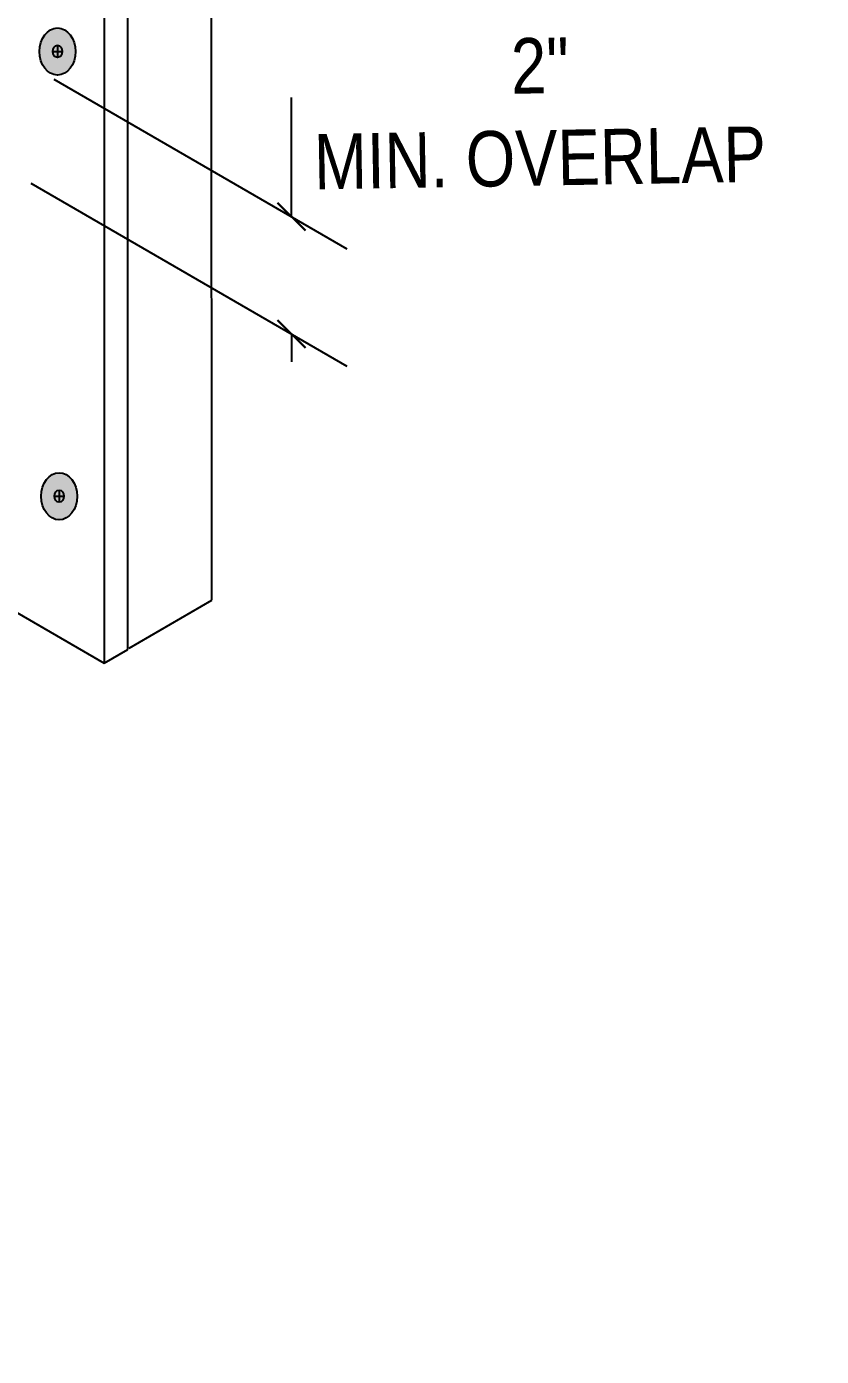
# Model space of a CAD drawing. Header units: inches. Extents: x -17.6 to 82.3, y -15.1 to 23.2.
# Drawn here: x 72.423 to 74.662, y -5.139 to -1.393 of the extents above; entities that cross this region are included whole.
import ezdxf

# ---------------------------------------------------------------- set-up
doc = ezdxf.new("R2010")
doc.units = ezdxf.units.IN
doc.header["$MEASUREMENT"] = 0
for name, color, linetype, lineweight in [('0_0', 7, 'Continuous', 0), ('G-ANNO-TTLB', 7, 'Continuous', 0), ('TYVEK', 7, 'Continuous', 0)]:
    doc.layers.add(name, color=color, linetype=linetype, lineweight=lineweight)

# ---------------------------------------------------------------- blocks, each defined once
blk = doc.blocks.new('Block_222')
at = {"layer": 'TYVEK', "char_height": 0.2, "attachment_point": 7, "rotation": 0.9999}
for s, insert in [('\\C1;\\c255;\\FArial Narrow|b0|i0|c1;\\H0.156250;\\W1.000002;2"', (73.7888, -1.5827)), ('\\C1;\\c255;\\FArial Narrow|b0|i0|c1;\\H0.156250;\\W1.000002;MIN. OVERLAP', (73.234, -1.8545))]:
    blk.add_mtext(s, dxfattribs=dict(at, insert=insert))

msp = doc.modelspace()

# ---------------------------------------------------------------- hatches: boundary and pattern name
at = {"layer": 'G-ANNO-TTLB', "true_color": 0xff00ff, "transparency": 33554687}
h = msp.add_hatch(color=6, dxfattribs=at)
edge = h.paths.add_edge_path()
edge.add_spline(control_points=[(77.902, -11.061), (77.902, -11.061), (37.2143, -11.061), (37.2143, -11.061), (37.2143, -11.061), (37.2143, 23.064), (37.2143, 23.064), (37.2143, 23.064), (77.902, 23.064), (77.902, 23.064), (77.902, 23.064), (77.902, -11.061), (77.902, -11.061)], knot_values=[0, 0, 0, 0, 1, 1, 1, 2, 2, 2, 3, 3, 3, 4, 4, 4, 4], degree=3, periodic=0)
edge = h.paths.add_edge_path()
edge.add_spline(control_points=[(37.3393, 22.939), (37.3393, 22.939), (37.3393, -10.936), (37.3393, -10.936), (37.3393, -10.936), (77.777, -10.936), (77.777, -10.936), (77.777, -10.936), (77.777, 22.939), (77.777, 22.939), (77.777, 22.939), (37.3393, 22.939), (37.3393, 22.939)], knot_values=[0, 0, 0, 0, 1, 1, 1, 2, 2, 2, 3, 3, 3, 4, 4, 4, 4], degree=3, periodic=0)
edge.add_line((37.3393, 22.939), (37.3393, 22.939))
at = {"layer": 'TYVEK', "true_color": 0x003b71, "transparency": 33554687}
h = msp.add_hatch(color=156, dxfattribs=at)
h.dxf.hatch_style = 2
edge = h.paths.add_edge_path()
edge.add_ellipse((72.5102, -1.4636), major_axis=(0, 0.0664), ratio=0.766948, start_angle=0, end_angle=360)
h = msp.add_hatch(color=156, dxfattribs=at)
h.dxf.hatch_style = 2
edge = h.paths.add_edge_path()
edge.add_ellipse((72.5148, -2.7163), major_axis=(0, 0.0664), ratio=0.766948, start_angle=0, end_angle=360)

# ---------------------------------------------------------------- linework, layer by layer
at = {"layer": '0_0', "color": 1, "lineweight": 30, "true_color": 0xff0000}
for p, q in [((73.1302, -1.8895), (73.2084, -1.9676)), ((73.2084, -2.2983), (73.1302, -2.2202))]:
    msp.add_line(p, q, dxfattribs=at)
at = {"layer": 'G-ANNO-TTLB'}
for points in [[(77.902, -11.061), (77.902, -11.061), (37.2143, -11.061), (37.2143, -11.061), (37.2143, -11.061), (37.2143, 23.064), (37.2143, 23.064), (37.2143, 23.064), (77.902, 23.064), (77.902, 23.064), (77.902, 23.064), (77.902, -11.061), (77.902, -11.061)], [(37.3393, 22.939), (37.3393, 22.939), (37.3393, -10.936), (37.3393, -10.936), (37.3393, -10.936), (77.777, -10.936), (77.777, -10.936), (77.777, -10.936), (77.777, 22.939), (77.777, 22.939), (77.777, 22.939), (37.3393, 22.939), (37.3393, 22.939)]]:
    msp.add_open_spline(points, degree=3, knots=[0, 0, 0, 0, 1, 1, 1, 2, 2, 2, 3, 3, 3, 4, 4, 4, 4], dxfattribs=at)
at = {"layer": 'TYVEK', "color": 18, "lineweight": 25, "true_color": 0x000000}
for p, q in [((72.9453, -3.0088), (72.9417, 2.883)), ((72.6418, 2.7074), (72.6418, -3.1865)), ((68.9086, -1.0252), (72.6418, -3.1865)), ((72.712, -3.1444), (72.9453, -3.0094))]:
    msp.add_line(p, q, dxfattribs=at)
at = {"layer": 'TYVEK', "color": 2, "lineweight": 25, "true_color": 0xffff00}
for p, q in [((72.7086, -3.1478), (72.7086, 2.7461)), ((72.6418, -3.1865), (72.7086, -3.1478))]:
    msp.add_line(p, q, dxfattribs=at)
at = {"layer": 'TYVEK', "color": 252, "lineweight": 25, "true_color": 0x848484}
for p, q in [((72.5102, -1.446), (72.5102, -1.4803)), ((72.4967, -1.4631), (72.5237, -1.4631)), ((72.5013, -2.7159), (72.5284, -2.7159)), ((72.5148, -2.6988), (72.5148, -2.733))]:
    msp.add_line(p, q, dxfattribs=at)
at = {"layer": 'TYVEK', "color": 1, "lineweight": 25, "true_color": 0xff0000}
for p, q in [((72.5003, -1.5415), (73.3255, -2.0189)), ((73.1693, -1.9286), (73.1693, -1.5931)), ((72.4355, -1.8347), (73.3255, -2.3496)), ((73.1693, -2.2592), (73.1693, -2.3373))]:
    msp.add_line(p, q, dxfattribs=at)
at = {"layer": 'TYVEK', "color": 18, "lineweight": 25, "true_color": 0x000000}
for centre in [(72.5102, -1.4636), (72.5148, -2.7163)]:
    msp.add_ellipse(centre, major_axis=(0, 0.0664), ratio=0.766948, dxfattribs=at)
at = {"layer": 'TYVEK', "color": 252, "lineweight": 25, "true_color": 0x848484}
for centre in [(72.5102, -1.4631), (72.5148, -2.7159)]:
    msp.add_ellipse(centre, major_axis=(0, 0.0171), ratio=0.788846, dxfattribs=at)

# ---------------------------------------------------------------- block references
at = {"layer": 'TYVEK'}
msp.add_blockref('Block_222', (0, 0), dxfattribs=at)

doc.saveas('drawing.dxf')
